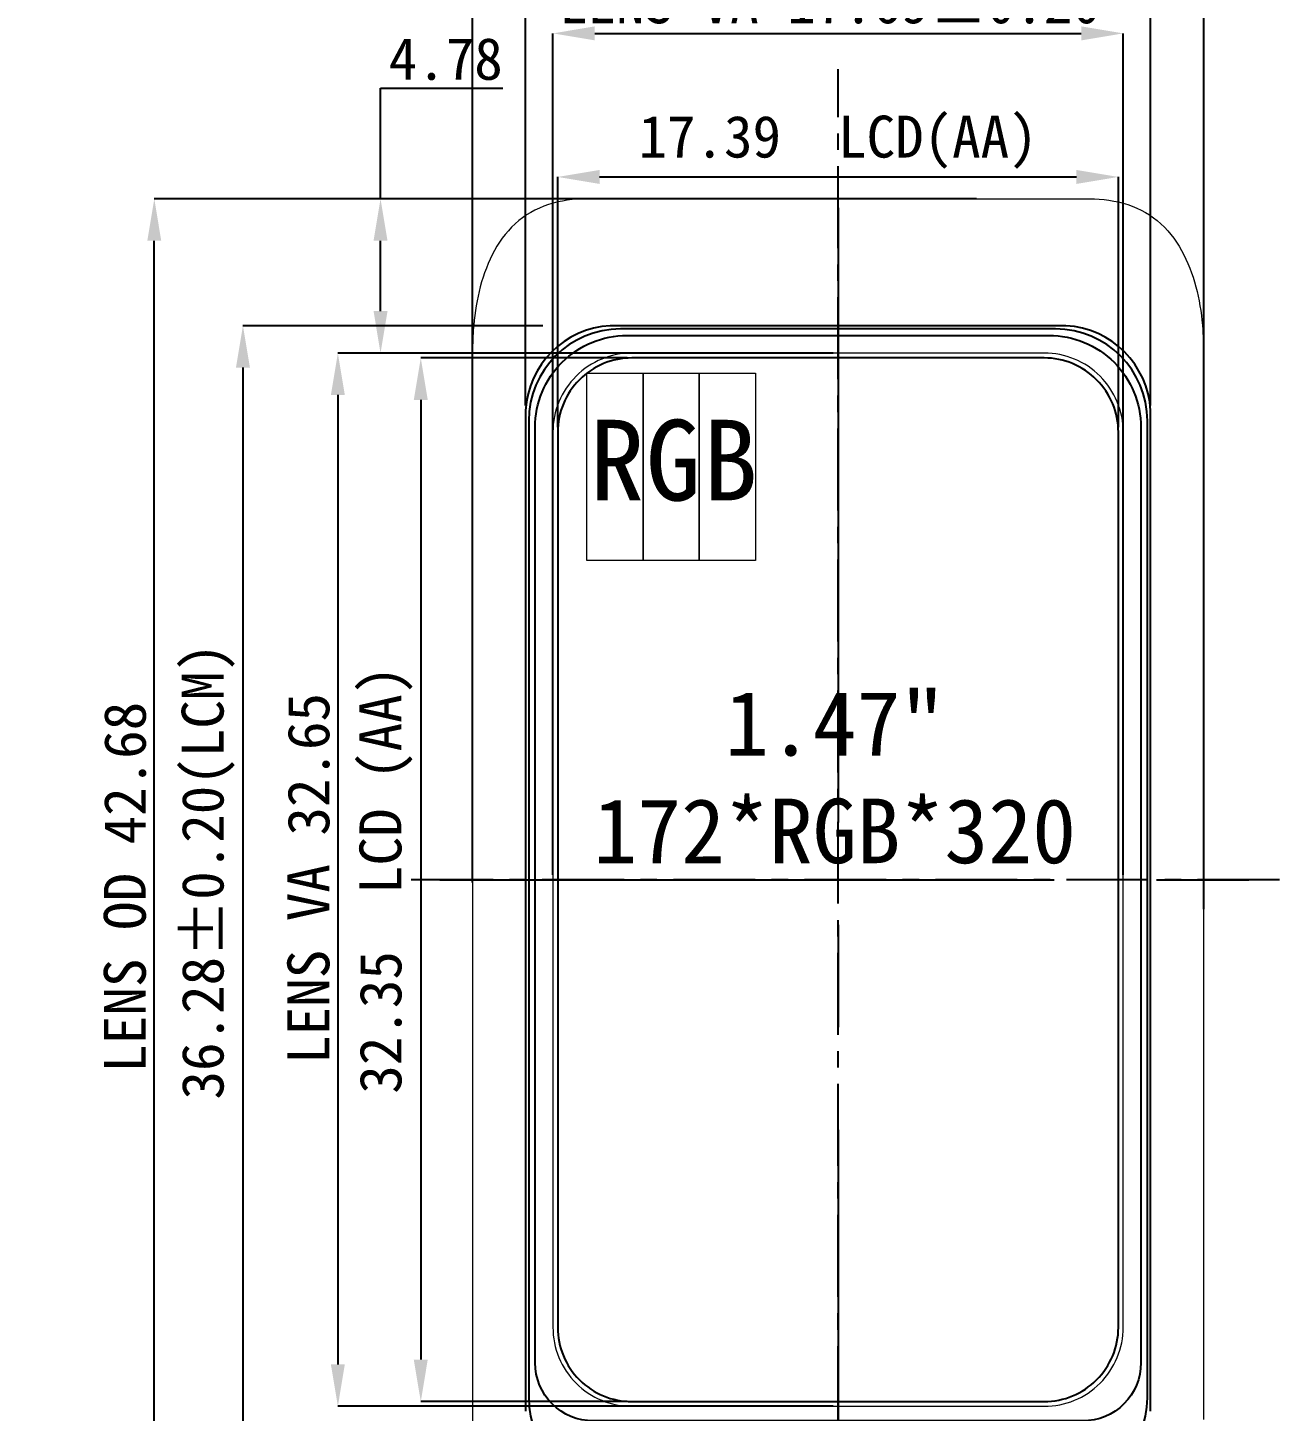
# Model space of a CAD drawing. Header units: inches. Extents: x 4290 to 4597, y -1782 to -1574.
# Drawn here: x 4357.56 to 4396.38, y -1671.17 to -1628.28 of the extents above; entities that cross this region are included whole.
import ezdxf

# ---------------------------------------------------------------- set-up
doc = ezdxf.new("R2010")
doc.units = ezdxf.units.IN
doc.header["$LTSCALE"] = 0.2
doc.header["$MEASUREMENT"] = 0
doc.linetypes.add('CENTER2', pattern=[28.575, 19.05, -3.175, 3.175, -3.175])
doc.linetypes.add('CENTERX2', pattern=[20.32, 12.7, -2.54, 2.54, -2.54])
for name, color, linetype in [('1', 3, 'Continuous'), ('FPC', 5, 'Continuous'), ('LAYOUT.drawing', 7, 'Continuous'), ('lcd', 4, 'Continuous')]:
    doc.layers.add(name, color=color, linetype=linetype)
for name, color, linetype, lineweight in [('dim', 82, 'Continuous', 9), ('LCD_MAIN', 2, 'Continuous', 9), ('LENS', 5, 'Continuous', 9)]:
    doc.layers.add(name, color=color, linetype=linetype, lineweight=lineweight)
doc.styles.add('宋体', font='')
doc.styles.add('样式 1', font='', dxfattribs={"width": 0.75})
doc.styles.get('宋体').set_extended_font_data('SimSun')
doc.styles.get('样式 1').set_extended_font_data('SimSun')
doc.dimstyles.new('ISO-25$0', dxfattribs={"dimscale": 0, "dimtxt": 1, "dimasz": 0.6, "dimexe": 0.5, "dimexo": 0.3, "dimgap": 0.2, "dimtad": 1, "dimrnd": 0.0005, "dimdsep": 46, "dimtxsty": '样式 1', "dimcen": 2.5, "dimclrd": 3, "dimclre": 3, "dimclrt": 3, "dimazin": 0, "dimtfac": 1, "dimtmove": 0, "dimatfit": 3, "dimfxl": 1, "dimlwd": 9, "dimlwe": 9, "dimarcsym": 0})
doc.dimstyles.new('STANDARD$0', dxfattribs={"dimtxt": 2, "dimasz": 2, "dimexe": 0.2, "dimexo": 0.2, "dimgap": 1, "dimtad": 1, "dimdec": 1, "dimzin": 0, "dimdsep": 46, "dimtxsty": 'Standard', "dimcen": 0, "dimclrd": 256, "dimclre": 256, "dimclrt": 7, "dimadec": 0, "dimazin": 0, "dimtfac": 1, "dimtdec": 1, "dimtofl": 0, "dimtmove": 0, "dimatfit": 0, "dimfxl": 1, "dimtolj": 1, "dimtzin": 0, "dimarcsym": 0})

# ---------------------------------------------------------------- blocks, each defined once
blk = doc.blocks.new('*D51')
at = {"layer": 'Defpoints', "color": 0, "transparency": 16777216}
for p in [(4391.541, -1628.452), (4373.852, -1654.69), (4391.541, -1654.688)]:
    blk.add_point(p, dxfattribs=at)
at = {"layer": 'dim', "color": 7, "lineweight": -2, "transparency": 16777216}
for p, q in [((4373.852, -1654.54), (4373.852, -1628.452)), ((4375.152, -1628.452), (4390.241, -1628.452)), ((4391.541, -1654.538), (4391.541, -1628.452))]:
    blk.add_line(p, q, dxfattribs=at)
at = {"layer": 'dim', "color": 7, "transparency": 16777216}
for points in [[(4375.152, -1628.235), (4375.152, -1628.669), (4373.852, -1628.452)], [(4390.241, -1628.235), (4390.241, -1628.669), (4391.541, -1628.452)]]:
    blk.add_solid(points, dxfattribs=at)
at = {"layer": 'dim', "color": 7, "transparency": 16777216, "insert": (4382.445, -1627.501), "char_height": 1.3, "attachment_point": 5, "style": '宋体'}
blk.add_mtext('\\A1;LENS VA 17.69±0.20', dxfattribs=at)
blk = doc.blocks.new('*D52')
at = {"layer": 'Defpoints', "color": 0, "transparency": 16777216}
for p in [(4394.037, -1622.495), (4371.357, -1654.921), (4394.037, -1655.749)]:
    blk.add_point(p, dxfattribs=at)
at = {"layer": 'dim', "color": 7, "lineweight": -2, "transparency": 16777216}
for p, q in [((4371.357, -1654.771), (4371.357, -1622.495)), ((4372.657, -1622.495), (4392.737, -1622.495)), ((4394.037, -1655.599), (4394.037, -1622.495))]:
    blk.add_line(p, q, dxfattribs=at)
at = {"layer": 'dim', "color": 7, "transparency": 16777216}
for points in [[(4372.657, -1622.279), (4372.657, -1622.712), (4371.357, -1622.495)], [(4392.737, -1622.279), (4392.737, -1622.712), (4394.037, -1622.495)]]:
    blk.add_solid(points, dxfattribs=at)
at = {"layer": 'dim', "color": 7, "transparency": 16777216, "insert": (4382.691, -1621.544), "char_height": 1.3, "attachment_point": 5, "style": '宋体'}
blk.add_mtext('\\A1;LENS OD 22.68±0.20', dxfattribs=at)
blk = doc.blocks.new('*D53')
at = {"layer": 'Defpoints', "color": 0, "transparency": 16777216}
for p in [(4382.697, -1638.362), (4367.182, -1671.014), (4382.697, -1671.014)]:
    blk.add_point(p, dxfattribs=at)
at = {"layer": 'dim', "color": 7, "lineweight": -2, "transparency": 16777216}
for p, q in [((4382.547, -1638.362), (4367.182, -1638.362)), ((4367.182, -1639.662), (4367.182, -1669.714)), ((4382.547, -1671.014), (4367.182, -1671.014))]:
    blk.add_line(p, q, dxfattribs=at)
at = {"layer": 'dim', "color": 7, "transparency": 16777216}
for points in [[(4366.965, -1639.662), (4367.398, -1639.662), (4367.182, -1638.362)], [(4366.965, -1669.714), (4367.398, -1669.714), (4367.182, -1671.014)]]:
    blk.add_solid(points, dxfattribs=at)
at = {"layer": 'dim', "color": 7, "transparency": 16777216, "insert": (4366.278, -1654.648), "char_height": 1.3, "attachment_point": 5, "rotation": 90, "style": '宋体'}
blk.add_mtext('\\A1;LENS VA 32.65', dxfattribs=at)
blk = doc.blocks.new('*D54')
at = {"layer": 'Defpoints', "color": 0, "transparency": 16777216}
for p in [(4361.488, -1633.581), (4387.142, -1633.581), (4384.011, -1676.261)]:
    blk.add_point(p, dxfattribs=at)
at = {"layer": 'dim', "color": 7, "lineweight": -2, "transparency": 16777216}
for p, q in [((4386.992, -1633.581), (4361.488, -1633.581)), ((4361.488, -1674.961), (4361.488, -1634.881)), ((4383.861, -1676.261), (4361.488, -1676.261))]:
    blk.add_line(p, q, dxfattribs=at)
at = {"layer": 'dim', "color": 7, "transparency": 16777216}
for points in [[(4361.271, -1634.881), (4361.704, -1634.881), (4361.488, -1633.581)], [(4361.271, -1674.961), (4361.704, -1674.961), (4361.488, -1676.261)]]:
    blk.add_solid(points, dxfattribs=at)
at = {"layer": 'dim', "color": 7, "transparency": 16777216, "insert": (4360.584, -1654.921), "char_height": 1.3, "attachment_point": 5, "rotation": 90, "style": '宋体'}
blk.add_mtext('\\A1;LENS OD 42.68', dxfattribs=at)
blk = doc.blocks.new('*D55')
at = {"layer": 'Defpoints', "color": 0, "transparency": 16777216}
for p in [(4368.505, -1633.581), (4386.285, -1633.581), (4382.697, -1638.362)]:
    blk.add_point(p, dxfattribs=at)
at = {"layer": 'dim', "color": 7, "lineweight": -2, "transparency": 16777216}
for p, q in [((4368.505, -1633.581), (4368.505, -1630.151)), ((4368.505, -1630.151), (4372.3, -1630.151)), ((4386.135, -1633.581), (4368.505, -1633.581)), ((4368.505, -1637.062), (4368.505, -1634.881)), ((4382.547, -1638.362), (4368.505, -1638.362))]:
    blk.add_line(p, q, dxfattribs=at)
at = {"layer": 'dim', "color": 7, "transparency": 16777216}
for points in [[(4368.289, -1634.881), (4368.722, -1634.881), (4368.505, -1633.581)], [(4368.289, -1637.062), (4368.722, -1637.062), (4368.505, -1638.362)]]:
    blk.add_solid(points, dxfattribs=at)
at = {"layer": 'dim', "color": 7, "transparency": 16777216, "insert": (4370.528, -1629.251), "char_height": 1.3, "attachment_point": 5, "style": '宋体'}
blk.add_mtext('\\A1;4.78', dxfattribs=at)
blk = doc.blocks.new('*D58')
at = {"layer": 'Defpoints', "color": 0, "transparency": 16777216}
for p in [(4371.357, -1656.589), (4382.404, -1687.011), (4371.357, -1693.182)]:
    blk.add_point(p, dxfattribs=at)
at = {"layer": 'dim', "color": 3, "lineweight": 9, "transparency": 16777216}
for p, q in [((4371.357, -1656.889), (4371.357, -1693.682)), ((4382.404, -1687.311), (4382.404, -1693.682)), ((4381.804, -1693.182), (4371.957, -1693.182))]:
    blk.add_line(p, q, dxfattribs=at)
at = {"layer": 'dim', "color": 3, "transparency": 16777216}
for points in [[(4371.957, -1693.082), (4371.957, -1693.282), (4371.357, -1693.182)], [(4381.804, -1693.082), (4381.804, -1693.282), (4382.404, -1693.182)]]:
    blk.add_solid(points, dxfattribs=at)
at = {"layer": 'dim', "color": 3, "transparency": 16777216, "insert": (4376.88, -1692.443), "char_height": 1, "attachment_point": 5, "style": '样式 1'}
blk.add_mtext('11.05±0.5', dxfattribs=at)
blk = doc.blocks.new('*D116')
at = {"layer": 'Defpoints', "color": 0, "transparency": 16777216}
for p in [(4391.391, -1632.903), (4374.002, -1640.814), (4391.391, -1640.814)]:
    blk.add_point(p, dxfattribs=at)
at = {"layer": 'dim', "color": 7, "lineweight": -2, "transparency": 16777216}
for p, q in [((4374.002, -1640.664), (4374.002, -1632.903)), ((4375.302, -1632.903), (4390.091, -1632.903)), ((4391.391, -1640.664), (4391.391, -1632.903))]:
    blk.add_line(p, q, dxfattribs=at)
at = {"layer": 'dim', "color": 7, "transparency": 16777216}
for points in [[(4375.302, -1632.686), (4375.302, -1633.119), (4374.002, -1632.903)], [(4390.091, -1632.686), (4390.091, -1633.119), (4391.391, -1632.903)]]:
    blk.add_solid(points, dxfattribs=at)
at = {"layer": 'dim', "color": 7, "transparency": 16777216, "insert": (4382.697, -1631.825), "char_height": 1.3, "attachment_point": 5, "style": '宋体'}
blk.add_mtext('\\A1;17.39  LCD(AA)', dxfattribs=at)
blk = doc.blocks.new('*D119')
at = {"layer": 'Defpoints', "color": 0, "transparency": 16777216}
for p in [(4392.391, -1625.404), (4373.002, -1640.141), (4392.391, -1640.141)]:
    blk.add_point(p, dxfattribs=at)
at = {"layer": 'dim', "color": 7, "lineweight": -2, "transparency": 16777216}
for p, q in [((4373.002, -1639.991), (4373.002, -1625.404)), ((4374.302, -1625.404), (4391.091, -1625.404)), ((4392.391, -1639.991), (4392.391, -1625.404))]:
    blk.add_line(p, q, dxfattribs=at)
at = {"layer": 'dim', "color": 7, "transparency": 16777216}
for points in [[(4374.302, -1625.187), (4374.302, -1625.621), (4373.002, -1625.404)], [(4391.091, -1625.187), (4391.091, -1625.621), (4392.391, -1625.404)]]:
    blk.add_solid(points, dxfattribs=at)
at = {"layer": 'dim', "color": 7, "transparency": 16777216, "insert": (4382.468, -1624.326), "char_height": 1.3, "attachment_point": 5, "style": '宋体'}
blk.add_mtext('\\A1;19.39±0.20(LCM)', dxfattribs=at)
blk = doc.blocks.new('*D117')
at = {"layer": 'Defpoints', "color": 0, "transparency": 16777216}
for p in [(4376.302, -1638.514), (4369.754, -1670.866), (4376.302, -1670.866)]:
    blk.add_point(p, dxfattribs=at)
at = {"layer": 'dim', "color": 7, "lineweight": -2, "transparency": 16777216}
for p, q in [((4376.152, -1638.514), (4369.754, -1638.514)), ((4369.754, -1639.814), (4369.754, -1669.566)), ((4376.152, -1670.866), (4369.754, -1670.866))]:
    blk.add_line(p, q, dxfattribs=at)
at = {"layer": 'dim', "color": 7, "transparency": 16777216}
for points in [[(4369.537, -1639.814), (4369.97, -1639.814), (4369.754, -1638.514)], [(4369.537, -1669.566), (4369.97, -1669.566), (4369.754, -1670.866)]]:
    blk.add_solid(points, dxfattribs=at)
at = {"layer": 'dim', "color": 7, "transparency": 16777216, "insert": (4368.676, -1654.69), "char_height": 1.3, "attachment_point": 5, "rotation": 90, "style": '宋体'}
blk.add_mtext('\\A1;32.35  LCD (AA)', dxfattribs=at)
blk = doc.blocks.new('*D118')
at = {"layer": 'Defpoints', "color": 0, "transparency": 16777216}
for p in [(4373.693, -1637.514), (4364.238, -1673.796), (4375.629, -1673.796)]:
    blk.add_point(p, dxfattribs=at)
at = {"layer": 'dim', "color": 7, "lineweight": -2, "transparency": 16777216}
for p, q in [((4373.543, -1637.514), (4364.238, -1637.514)), ((4364.238, -1638.814), (4364.238, -1672.496)), ((4375.479, -1673.796), (4364.238, -1673.796))]:
    blk.add_line(p, q, dxfattribs=at)
at = {"layer": 'dim', "color": 7, "transparency": 16777216}
for points in [[(4364.021, -1638.814), (4364.454, -1638.814), (4364.238, -1637.514)], [(4364.021, -1672.496), (4364.454, -1672.496), (4364.238, -1673.796)]]:
    blk.add_solid(points, dxfattribs=at)
at = {"layer": 'dim', "color": 7, "transparency": 16777216, "insert": (4363.16, -1654.428), "char_height": 1.3, "attachment_point": 5, "rotation": 90, "style": '宋体'}
blk.add_mtext('\\A1;36.28±0.20(LCM)', dxfattribs=at)

msp = doc.modelspace()

# ---------------------------------------------------------------- linework, layer by layer
at = {"color": 1, "linetype": 'CENTER2', "ltscale": 5}
for p, q in [((4382.697, -1633.863), (4382.697, -1677.56)), ((4370.346, -1654.69), (4395.435, -1654.69))]:
    msp.add_line(p, q, dxfattribs=at)
at = {"color": 6}
msp.add_lwpolyline([(4376.152, -1637.814), (4389.241, -1637.814, -0.414214), (4392.091, -1640.664), (4392.091, -1669.666, -0.414214), (4390.291, -1671.466), (4375.102, -1671.466, -0.414214), (4373.302, -1669.666), (4373.302, -1640.664, -0.414214)], format="xyb", close=True, dxfattribs=at)
at = {"layer": '1', "color": 0}
msp.add_lwpolyline([(4374.002, -1668.566, 0.414214), (4376.302, -1670.866), (4389.091, -1670.866, 0.414214), (4391.391, -1668.566), (4391.391, -1640.814, 0.414214), (4389.091, -1638.514), (4376.302, -1638.514, 0.414214), (4374.002, -1640.814)], format="xyb", close=True, dxfattribs=at)
at = {"layer": 'FPC', "color": 1, "linetype": 'CENTERX2'}
for points in [[(4382.697, -1679.814), (4382.697, -1629.566)], [(4396.384, -1654.69), (4369.009, -1654.69)]]:
    msp.add_lwpolyline(points, dxfattribs=at)
at = {"layer": 'LAYOUT.drawing'}
for p, q in [((4389.764, -1637.514), (4375.629, -1637.514)), ((4373.002, -1640.141), (4373.002, -1671.169)), ((4392.391, -1671.169), (4392.391, -1640.141)), ((4373.102, -1640.464), (4373.102, -1670.746))]:
    msp.add_line(p, q, dxfattribs=at)
at = {"layer": 'LAYOUT.drawing', "color": 4}
for p, q in [((4389.441, -1637.614), (4375.952, -1637.614)), ((4373.102, -1640.464), (4373.102, -1670.746)), ((4392.291, -1670.746), (4392.291, -1640.464))]:
    msp.add_line(p, q, dxfattribs=at)
at = {"layer": 'LAYOUT.drawing'}
for centre, start, end in [((4375.79, -1640.302), 93.3164, 176.6836), ((4389.603, -1640.302), 3.3164, 86.6836)]:
    msp.add_arc(centre, 2.793, start, end, dxfattribs=at)
at = {"layer": 'LAYOUT.drawing', "color": 4}
for centre, start, end in [((4375.952, -1640.464), 90, 180), ((4389.441, -1640.464), 0, 90), ((4375.952, -1670.746), 180, 270), ((4389.441, -1670.746), 270, 0)]:
    msp.add_arc(centre, 2.85, start, end, dxfattribs=at)
at = {"layer": 'LCD_MAIN', "color": 7, "linetype": 'ByBlock'}
for points in [[(4374.907, -1638.986), (4376.648, -1638.986), (4376.648, -1644.796), (4374.907, -1644.796)], [(4376.648, -1638.986), (4378.39, -1638.986), (4378.39, -1644.796), (4376.648, -1644.796)], [(4378.39, -1638.986), (4380.132, -1638.986), (4380.132, -1644.796), (4378.39, -1644.796)]]:
    msp.add_lwpolyline(points, close=True, dxfattribs=at)
at = {"layer": 'LENS'}
for points in [[(4374.897, -1633.581), (4390.497, -1633.581)], [(4371.357, -1638.421), (4371.357, -1671.421)], [(4394.037, -1671.421), (4394.037, -1638.421)]]:
    msp.add_lwpolyline(points, dxfattribs=at)
at = {"layer": 'LENS', "color": 6}
msp.add_lwpolyline([(4373.852, -1668.564, 0.414214), (4376.302, -1671.014), (4389.091, -1671.014, 0.414214), (4391.541, -1668.564), (4391.541, -1640.812, 0.414214), (4389.091, -1638.362), (4376.302, -1638.362, 0.414214), (4373.852, -1640.812)], format="xyb", close=True, dxfattribs=at)
at = {"layer": 'LENS'}
for points in [[(4374.897, -1633.581), (4374.495, -1633.581), (4374.092, -1633.635), (4373.331, -1633.884), (4372.976, -1634.085), (4372.385, -1634.624), (4372.153, -1634.957), (4371.791, -1635.675), (4371.657, -1636.059), (4371.468, -1636.842), (4371.413, -1637.244), (4371.365, -1637.904), (4371.357, -1638.162), (4371.357, -1638.421)], [(4390.497, -1633.581), (4390.898, -1633.581), (4391.302, -1633.635), (4392.063, -1633.884), (4392.417, -1634.085), (4393.008, -1634.624), (4393.241, -1634.957), (4393.603, -1635.675), (4393.736, -1636.059), (4393.926, -1636.842), (4393.98, -1637.244), (4394.028, -1637.904), (4394.037, -1638.162), (4394.037, -1638.421)]]:
    msp.add_open_spline(points, degree=3, knots=[0, 0, 0, 0, 0.177372, 0.177372, 0.354743, 0.354743, 0.532115, 0.532115, 0.709486, 0.709486, 0.886858, 0.886858, 1, 1, 1, 1], dxfattribs=at)

# ---------------------------------------------------------------- texts
at = {"layer": 'lcd', "color": 7, "insert": (4375.105, -1648.84), "char_height": 2.00104, "width": 15.2104, "attachment_point": 1, "style": '宋体'}
msp.add_mtext('   1.47"\\P172*RGB*320\\P    ', dxfattribs=at)
at = {"layer": 'LCD_MAIN', "color": 1, "linetype": 'ByBlock', "insert": (4374.988, -1640.431), "char_height": 2.5, "width": 1.74196, "attachment_point": 1, "style": '宋体'}
msp.add_mtext('R', dxfattribs=at)
at = {"layer": 'LCD_MAIN', "color": 3, "linetype": 'ByBlock', "insert": (4376.734, -1640.431), "char_height": 2.5, "width": 1.74196, "attachment_point": 1, "style": '宋体'}
msp.add_mtext('G', dxfattribs=at)
at = {"layer": 'LCD_MAIN', "color": 5, "linetype": 'ByBlock', "insert": (4378.506, -1640.431), "char_height": 2.5, "width": 1.74196, "attachment_point": 1, "style": '宋体'}
msp.add_mtext('B', dxfattribs=at)

# ---------------------------------------------------------------- dimensions: what is measured, and where the dimension line sits
at = {"layer": 'dim', "color": 7}
for base, p1, p2, text, picture, middle in [((4394.037, -1622.495), (4371.357, -1654.921), (4394.037, -1655.749), 'LENS OD <>', '*D52', (4382.691, -1622.495)), ((4392.391, -1625.404), (4373.002, -1640.141), (4392.391, -1640.141), '<>(LCM)', '*D119', (4382.468, -1625.404)), ((4391.541, -1628.452), (4373.852, -1654.69), (4391.541, -1654.688), 'LENS VA <>', '*D51', (4382.445, -1628.452))]:
    dim = msp.add_linear_dim(base=base, p1=p1, p2=p2, text=text, dimstyle='STANDARD$0', override={"dimscale": 0.5, "dimtxt": 2.6, "dimasz": 2.6, "dimexe": 0, "dimexo": 0.3, "dimgap": 0.5, "dimtoh": 1, "dimdec": 2, "dimtxsty": '宋体', "dimclrd": 7, "dimclre": 7, "dimadec": 1, "dimtol": 1, "dimtp": 0.2, "dimtm": 0.2, "dimtdec": 2, "dimatfit": 3}, dxfattribs=at)
    dim.commit()
    dim.dimension.update_dxf_attribs({"geometry": picture, "text_midpoint": middle, "dimtype": 160})
dim = msp.add_linear_dim(base=(4368.505, -1633.581), p1=(4382.697, -1638.362), p2=(4386.285, -1633.581), angle=90, dimstyle='STANDARD$0', override={"dimscale": 0.5, "dimtxt": 2.6, "dimasz": 2.6, "dimexe": 0, "dimexo": 0.3, "dimgap": 0.5, "dimtoh": 1, "dimdec": 2, "dimtxsty": '宋体', "dimclrd": 7, "dimclre": 7, "dimadec": 1, "dimtdec": 2, "dimatfit": 3}, dxfattribs=at)
dim.commit()
dim.dimension.update_dxf_attribs({"geometry": '*D55', "text_midpoint": (4370.528, -1630.151), "dimtype": 160})
dim = msp.add_linear_dim(base=(4391.391, -1632.903), p1=(4374.002, -1640.814), p2=(4391.391, -1640.814), text='<>  LCD(AA)', dimstyle='STANDARD$0', override={"dimscale": 0.5, "dimtxt": 2.6, "dimasz": 2.6, "dimexe": 0, "dimexo": 0.3, "dimgap": 0.5, "dimtoh": 1, "dimdec": 2, "dimtxsty": '宋体', "dimclrd": 7, "dimclre": 7, "dimadec": 1, "dimtdec": 2, "dimatfit": 3}, dxfattribs=at)
dim.commit()
dim.dimension.update_dxf_attribs({"geometry": '*D116', "text_midpoint": (4382.697, -1631.825)})
for base, p1, p2, text, picture, middle in [((4361.488, -1633.581), (4384.011, -1676.261), (4387.142, -1633.581), 'LENS OD <>', '*D54', (4360.584, -1654.921)), ((4369.754, -1670.866), (4376.302, -1638.514), (4376.302, -1670.866), '<>  LCD (AA)', '*D117', (4368.676, -1654.69))]:
    dim = msp.add_linear_dim(base=base, p1=p1, p2=p2, angle=90, text=text, dimstyle='STANDARD$0', override={"dimscale": 0.5, "dimtxt": 2.6, "dimasz": 2.6, "dimexe": 0, "dimexo": 0.3, "dimgap": 0.5, "dimtoh": 1, "dimdec": 2, "dimtxsty": '宋体', "dimclrd": 7, "dimclre": 7, "dimadec": 1, "dimtdec": 2, "dimatfit": 3}, dxfattribs=at)
    dim.commit()
    dim.dimension.update_dxf_attribs({"geometry": picture, "text_midpoint": middle})
for base, p1, p2, text, override, picture, middle in [((4364.238, -1673.796), (4373.693, -1637.514), (4375.629, -1673.796), '<>(LCM)', {"dimscale": 0.5, "dimtxt": 2.6, "dimasz": 2.6, "dimexe": 0, "dimexo": 0.3, "dimgap": 0.5, "dimtoh": 1, "dimdec": 2, "dimtxsty": '宋体', "dimclrd": 7, "dimclre": 7, "dimadec": 1, "dimtol": 1, "dimtp": 0.2, "dimtm": 0.2, "dimtdec": 2, "dimatfit": 3}, '*D118', (4364.238, -1654.428)), ((4367.182, -1671.014), (4382.697, -1638.362), (4382.697, -1671.014), 'LENS VA <>', {"dimscale": 0.5, "dimtxt": 2.6, "dimasz": 2.6, "dimexe": 0, "dimexo": 0.3, "dimgap": 0.5, "dimtoh": 1, "dimdec": 2, "dimtxsty": '宋体', "dimclrd": 7, "dimclre": 7, "dimadec": 1, "dimtdec": 2, "dimatfit": 3}, '*D53', (4367.182, -1654.648))]:
    dim = msp.add_linear_dim(base=base, p1=p1, p2=p2, angle=90, text=text, dimstyle='STANDARD$0', override=override, dxfattribs=at)
    dim.commit()
    dim.dimension.update_dxf_attribs({"geometry": picture, "text_midpoint": middle, "dimtype": 160})
at = {"layer": 'dim'}
dim = msp.add_linear_dim(base=(4371.357, -1693.182), p1=(4382.404, -1687.011), p2=(4371.357, -1656.589), dimstyle='ISO-25$0', override={"dimscale": 1, "dimgap": 0.2, "dimtol": 1, "dimlim": 0, "dimtp": 0.5, "dimtm": 0.5}, dxfattribs=at)
dim.commit()
dim.dimension.update_dxf_attribs({"geometry": '*D58', "text_midpoint": (4376.88, -1692.443)})

doc.saveas('drawing.dxf')
